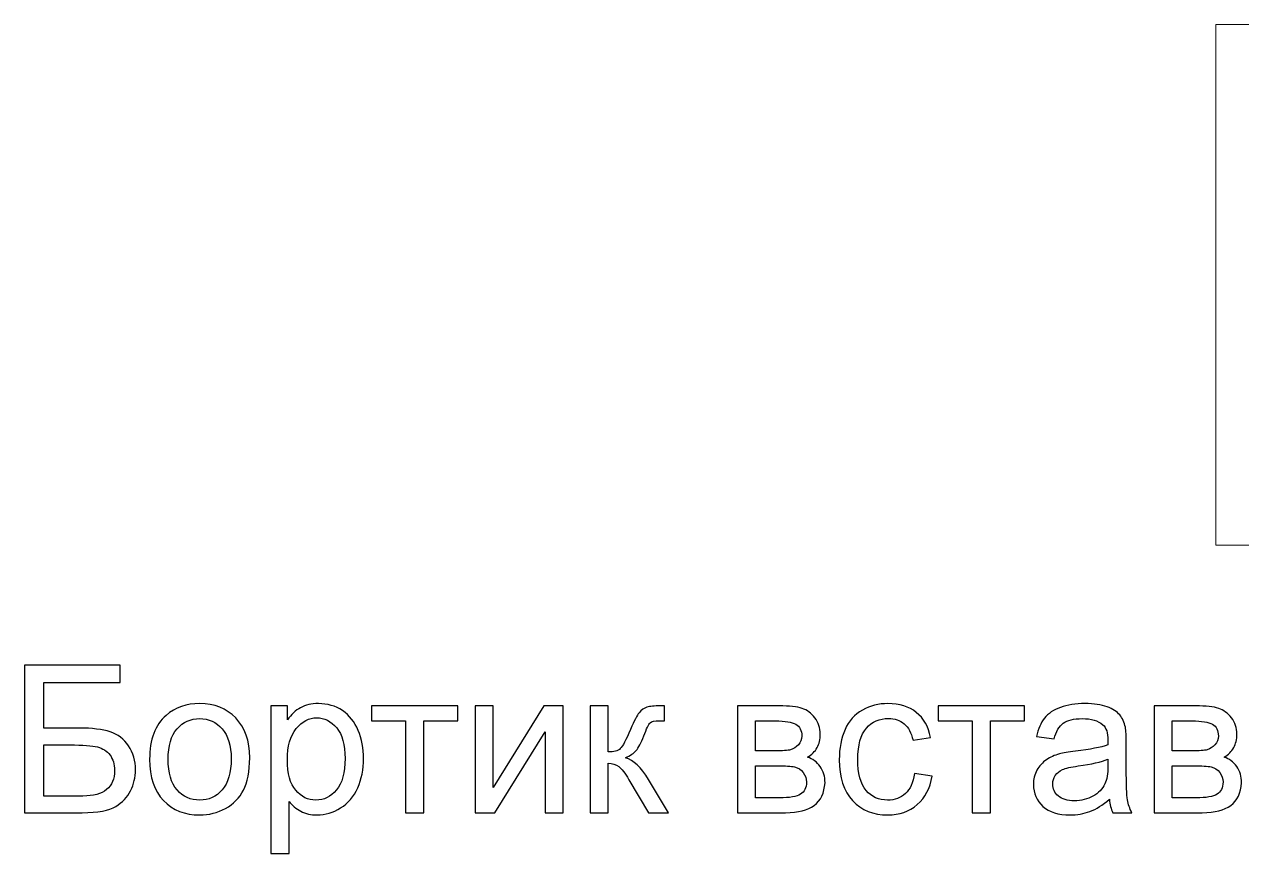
# Model space of a CAD drawing. Header units: millimetres. Extents: x -998 to 1016, y -1915 to 1914.
# Drawn here: x -969.2 to -833.7, y 1479.5 to 1571.8 of the extents above; entities that cross this region are included whole.
import ezdxf

# ---------------------------------------------------------------- set-up
doc = ezdxf.new("R2010")
doc.units = ezdxf.units.MM
doc.header["$MEASUREMENT"] = 0
doc.layers.add('layer 1', color=7, linetype='Continuous')

msp = doc.modelspace()

# ---------------------------------------------------------------- linework, layer by layer
at = {"layer": 'layer 1', "color": 30, "lineweight": 20}
msp.add_open_spline([(-807.1737, 1513.8448), (-807.1737, 1513.8448), (-15.4561, 1513.8448), (-15.4561, 1513.8448), (-15.4561, 1513.8448), (-15.4561, 1523.849), (-15.4561, 1545.1696), (-15.4561, 1571.8448), (-15.4561, 1571.8448), (-15.4561, 1571.8448), (-30.2756, 1571.8448), (-30.2756, 1571.8448), (-30.2756, 1571.8448), (-30.2756, 1571.8448), (-807.1737, 1571.8448), (-807.1737, 1571.8448), (-807.1737, 1571.8448), (-807.1737, 1571.8448), (-821.7336, 1571.8448), (-821.7336, 1571.8448), (-821.7336, 1571.8448), (-821.7336, 1571.8448), (-836.5531, 1571.8448), (-836.5531, 1571.8448), (-836.5531, 1571.8448), (-836.5531, 1545.1696), (-836.5531, 1523.849), (-836.5531, 1513.8448), (-836.5531, 1513.8448), (-836.5531, 1513.8448), (-807.1737, 1513.8448), (-807.1737, 1513.8448)], degree=3, knots=[0, 0, 0, 0, 0.11111111, 0.11111111, 0.11111111, 0.11111111, 0.22222222, 0.22222222, 0.22222222, 0.22222222, 0.33333333, 0.33333333, 0.33333333, 0.33333333, 0.44444444, 0.44444444, 0.44444444, 0.44444444, 0.55555556, 0.55555556, 0.55555556, 0.55555556, 0.66666667, 0.66666667, 0.66666667, 0.66666667, 0.77777778, 0.77777778, 0.77777778, 0.77777778, 1, 1, 1, 1], dxfattribs=at)
at = {"layer": 'layer 1', "color": 250}
for points, knots in [([(-969.228, 1500.4486), (-969.228, 1500.4486), (-958.5653, 1500.4486), (-958.5653, 1500.4486), (-958.5653, 1500.4486), (-958.5653, 1500.4486), (-958.5653, 1498.5224), (-958.5653, 1498.5224), (-958.5653, 1498.5224), (-958.5653, 1498.5224), (-967.0496, 1498.5224), (-967.0496, 1498.5224), (-967.0496, 1498.5224), (-967.0496, 1498.5224), (-967.0496, 1493.4548), (-967.0496, 1493.4548), (-967.0496, 1493.4548), (-967.0496, 1493.4548), (-963.1285, 1493.4548), (-963.1285, 1493.4548), (-963.1285, 1493.4548), (-961.68, 1493.4548), (-960.5297, 1493.3172), (-959.6736, 1493.0382), (-959.6736, 1493.0382), (-958.8175, 1492.763), (-958.1334, 1492.2433), (-957.6175, 1491.4751), (-957.6175, 1491.4751), (-957.1016, 1490.7107), (-956.8455, 1489.8203), (-956.8455, 1488.8037), (-956.8455, 1488.8037), (-956.8455, 1487.9744), (-957.0289, 1487.1985), (-957.3997, 1486.4801), (-957.3997, 1486.4801), (-957.7704, 1485.7577), (-958.3207, 1485.1692), (-959.0545, 1484.7144), (-959.0545, 1484.7144), (-959.7844, 1484.2596), (-961.0342, 1484.0303), (-962.796, 1484.0303), (-962.796, 1484.0303), (-962.796, 1484.0303), (-969.228, 1484.0303), (-969.228, 1484.0303), (-969.228, 1484.0303), (-969.228, 1484.0303), (-969.228, 1500.4486), (-969.228, 1500.4486)], [0, 0, 0, 0, 0.07142857, 0.07142857, 0.07142857, 0.07142857, 0.14285714, 0.14285714, 0.14285714, 0.14285714, 0.21428571, 0.21428571, 0.21428571, 0.21428571, 0.28571429, 0.28571429, 0.28571429, 0.28571429, 0.35714286, 0.35714286, 0.35714286, 0.35714286, 0.42857143, 0.42857143, 0.42857143, 0.42857143, 0.5, 0.5, 0.5, 0.5, 0.57142857, 0.57142857, 0.57142857, 0.57142857, 0.64285714, 0.64285714, 0.64285714, 0.64285714, 0.71428571, 0.71428571, 0.71428571, 0.71428571, 0.78571429, 0.78571429, 0.78571429, 0.78571429, 0.85714286, 0.85714286, 0.85714286, 0.85714286, 1, 1, 1, 1]), ([(-955.2786, 1489.9808), (-955.2786, 1492.1783), (-954.6671, 1493.8064), (-953.4403, 1494.865), (-953.4403, 1494.865), (-952.4199, 1495.744), (-951.1702, 1496.1835), (-949.6988, 1496.1835), (-949.6988, 1496.1835), (-948.0669, 1496.1835), (-946.7293, 1495.6485), (-945.6898, 1494.5784), (-945.6898, 1494.5784), (-944.6541, 1493.5121), (-944.1343, 1492.0331), (-944.1343, 1490.1489), (-944.1343, 1490.1489), (-944.1343, 1488.6202), (-944.3636, 1487.4202), (-944.8222, 1486.545), (-944.8222, 1486.545), (-945.2808, 1485.6698), (-945.9497, 1484.9896), (-946.8287, 1484.5042), (-946.8287, 1484.5042), (-947.7038, 1484.0188), (-948.6631, 1483.7781), (-949.6988, 1483.7781), (-949.6988, 1483.7781), (-951.3651, 1483.7781), (-952.7104, 1484.3093), (-953.7384, 1485.3756), (-953.7384, 1485.3756), (-954.7665, 1486.4418), (-955.2786, 1487.9782), (-955.2786, 1489.9808)], [0, 0, 0, 0, 0.1, 0.1, 0.1, 0.1, 0.2, 0.2, 0.2, 0.2, 0.3, 0.3, 0.3, 0.3, 0.4, 0.4, 0.4, 0.4, 0.5, 0.5, 0.5, 0.5, 0.6, 0.6, 0.6, 0.6, 0.7, 0.7, 0.7, 0.7, 0.8, 0.8, 0.8, 0.8, 1, 1, 1, 1]), ([(-941.7687, 1479.4671), (-941.7687, 1479.4671), (-941.7687, 1495.9313), (-941.7687, 1495.9313), (-941.7687, 1495.9313), (-941.7687, 1495.9313), (-939.9342, 1495.9313), (-939.9342, 1495.9313), (-939.9342, 1495.9313), (-939.9342, 1495.9313), (-939.9342, 1494.3682), (-939.9342, 1494.3682), (-939.9342, 1494.3682), (-939.5024, 1494.972), (-939.0132, 1495.4268), (-938.4667, 1495.7287), (-938.4667, 1495.7287), (-937.924, 1496.0306), (-937.2628, 1496.1835), (-936.487, 1496.1835), (-936.487, 1496.1835), (-935.4704, 1496.1835), (-934.5761, 1495.9236), (-933.8003, 1495.4001), (-933.8003, 1495.4001), (-933.0245, 1494.8803), (-932.4397, 1494.1427), (-932.0423, 1493.1949), (-932.0423, 1493.1949), (-931.6486, 1492.2433), (-931.4499, 1491.2038), (-931.4499, 1490.0687), (-931.4499, 1490.0687), (-931.4499, 1488.8572), (-931.6678, 1487.7642), (-932.1034, 1486.7896), (-932.1034, 1486.7896), (-932.5391, 1485.8189), (-933.1735, 1485.0736), (-934.0067, 1484.5539), (-934.0067, 1484.5539), (-934.836, 1484.0379), (-935.7112, 1483.7781), (-936.6284, 1483.7781), (-936.6284, 1483.7781), (-937.301, 1483.7781), (-937.9049, 1483.9195), (-938.4361, 1484.2023), (-938.4361, 1484.2023), (-938.9711, 1484.4851), (-939.4068, 1484.8405), (-939.7508, 1485.2724), (-939.7508, 1485.2724), (-939.7508, 1485.2724), (-939.7508, 1479.4671), (-939.7508, 1479.4671), (-939.7508, 1479.4671), (-939.7508, 1479.4671), (-941.7687, 1479.4671), (-941.7687, 1479.4671)], [0, 0, 0, 0, 0.0625, 0.0625, 0.0625, 0.0625, 0.125, 0.125, 0.125, 0.125, 0.1875, 0.1875, 0.1875, 0.1875, 0.25, 0.25, 0.25, 0.25, 0.3125, 0.3125, 0.3125, 0.3125, 0.375, 0.375, 0.375, 0.375, 0.4375, 0.4375, 0.4375, 0.4375, 0.5, 0.5, 0.5, 0.5, 0.5625, 0.5625, 0.5625, 0.5625, 0.625, 0.625, 0.625, 0.625, 0.6875, 0.6875, 0.6875, 0.6875, 0.75, 0.75, 0.75, 0.75, 0.8125, 0.8125, 0.8125, 0.8125, 0.875, 0.875, 0.875, 0.875, 1, 1, 1, 1]), ([(-930.5748, 1495.9313), (-930.5748, 1495.9313), (-920.9439, 1495.9313), (-920.9439, 1495.9313), (-920.9439, 1495.9313), (-920.9439, 1495.9313), (-920.9439, 1494.2573), (-920.9439, 1494.2573), (-920.9439, 1494.2573), (-920.9439, 1494.2573), (-924.7504, 1494.2573), (-924.7504, 1494.2573), (-924.7504, 1494.2573), (-924.7504, 1494.2573), (-924.7504, 1484.0303), (-924.7504, 1484.0303), (-924.7504, 1484.0303), (-924.7504, 1484.0303), (-926.7683, 1484.0303), (-926.7683, 1484.0303), (-926.7683, 1484.0303), (-926.7683, 1484.0303), (-926.7683, 1494.2573), (-926.7683, 1494.2573), (-926.7683, 1494.2573), (-926.7683, 1494.2573), (-930.5748, 1494.2573), (-930.5748, 1494.2573), (-930.5748, 1494.2573), (-930.5748, 1494.2573), (-930.5748, 1495.9313), (-930.5748, 1495.9313)], [0, 0, 0, 0, 0.11111111, 0.11111111, 0.11111111, 0.11111111, 0.22222222, 0.22222222, 0.22222222, 0.22222222, 0.33333333, 0.33333333, 0.33333333, 0.33333333, 0.44444444, 0.44444444, 0.44444444, 0.44444444, 0.55555556, 0.55555556, 0.55555556, 0.55555556, 0.66666667, 0.66666667, 0.66666667, 0.66666667, 0.77777778, 0.77777778, 0.77777778, 0.77777778, 1, 1, 1, 1]), ([(-919.0178, 1495.9313), (-919.0178, 1495.9313), (-916.9999, 1495.9313), (-916.9999, 1495.9313), (-916.9999, 1495.9313), (-916.9999, 1495.9313), (-916.9999, 1486.8546), (-916.9999, 1486.8546), (-916.9999, 1486.8546), (-916.9999, 1486.8546), (-911.3934, 1495.9313), (-911.3934, 1495.9313), (-911.3934, 1495.9313), (-911.3934, 1495.9313), (-909.2264, 1495.9313), (-909.2264, 1495.9313), (-909.2264, 1495.9313), (-909.2264, 1495.9313), (-909.2264, 1484.0303), (-909.2264, 1484.0303), (-909.2264, 1484.0303), (-909.2264, 1484.0303), (-911.2443, 1484.0303), (-911.2443, 1484.0303), (-911.2443, 1484.0303), (-911.2443, 1484.0303), (-911.2443, 1493.0497), (-911.2443, 1493.0497), (-911.2443, 1493.0497), (-911.2443, 1493.0497), (-916.8432, 1484.0303), (-916.8432, 1484.0303), (-916.8432, 1484.0303), (-916.8432, 1484.0303), (-919.0178, 1484.0303), (-919.0178, 1484.0303), (-919.0178, 1484.0303), (-919.0178, 1484.0303), (-919.0178, 1495.9313), (-919.0178, 1495.9313)], [0, 0, 0, 0, 0.09090909, 0.09090909, 0.09090909, 0.09090909, 0.18181818, 0.18181818, 0.18181818, 0.18181818, 0.27272727, 0.27272727, 0.27272727, 0.27272727, 0.36363636, 0.36363636, 0.36363636, 0.36363636, 0.45454545, 0.45454545, 0.45454545, 0.45454545, 0.54545455, 0.54545455, 0.54545455, 0.54545455, 0.63636364, 0.63636364, 0.63636364, 0.63636364, 0.72727273, 0.72727273, 0.72727273, 0.72727273, 0.81818182, 0.81818182, 0.81818182, 0.81818182, 1, 1, 1, 1]), ([(-906.2301, 1495.9313), (-906.2301, 1495.9313), (-904.2122, 1495.9313), (-904.2122, 1495.9313), (-904.2122, 1495.9313), (-904.2122, 1495.9313), (-904.2122, 1490.7948), (-904.2122, 1490.7948), (-904.2122, 1490.7948), (-903.5702, 1490.7948), (-903.1192, 1490.9171), (-902.8593, 1491.1655), (-902.8593, 1491.1655), (-902.6033, 1491.4101), (-902.2249, 1492.1248), (-901.7204, 1493.3134), (-901.7204, 1493.3134), (-901.323, 1494.2535), (-901.0019, 1494.8727), (-900.7573, 1495.1707), (-900.7573, 1495.1707), (-900.5089, 1495.4688), (-900.2261, 1495.6714), (-899.9051, 1495.7746), (-899.9051, 1495.7746), (-899.5802, 1495.8778), (-899.0643, 1495.9313), (-898.3573, 1495.9313), (-898.3573, 1495.9313), (-898.3573, 1495.9313), (-897.9522, 1495.9313), (-897.9522, 1495.9313), (-897.9522, 1495.9313), (-897.9522, 1495.9313), (-897.9522, 1494.2688), (-897.9522, 1494.2688), (-897.9522, 1494.2688), (-897.9522, 1494.2688), (-898.514, 1494.2803), (-898.514, 1494.2803), (-898.514, 1494.2803), (-899.0452, 1494.2803), (-899.3853, 1494.2), (-899.5344, 1494.0433), (-899.5344, 1494.0433), (-899.6911, 1493.879), (-899.9318, 1493.3898), (-900.2529, 1492.5758), (-900.2529, 1492.5758), (-900.5586, 1491.7961), (-900.8376, 1491.2573), (-901.0937, 1490.9592), (-901.0937, 1490.9592), (-901.3459, 1490.6611), (-901.7395, 1490.3897), (-902.2708, 1490.1413), (-902.2708, 1490.1413), (-901.4032, 1489.9082), (-900.5471, 1489.1018), (-899.7064, 1487.7183), (-899.7064, 1487.7183), (-899.7064, 1487.7183), (-897.4936, 1484.0303), (-897.4936, 1484.0303), (-897.4936, 1484.0303), (-897.4936, 1484.0303), (-899.7102, 1484.0303), (-899.7102, 1484.0303), (-899.7102, 1484.0303), (-899.7102, 1484.0303), (-901.8924, 1487.7068), (-901.8924, 1487.7068), (-901.8924, 1487.7068), (-902.3319, 1488.4521), (-902.7141, 1488.9413), (-903.0389, 1489.1782), (-903.0389, 1489.1782), (-903.3676, 1489.4152), (-903.7574, 1489.5336), (-904.2122, 1489.5336), (-904.2122, 1489.5336), (-904.2122, 1489.5336), (-904.2122, 1484.0303), (-904.2122, 1484.0303), (-904.2122, 1484.0303), (-904.2122, 1484.0303), (-906.2301, 1484.0303), (-906.2301, 1484.0303), (-906.2301, 1484.0303), (-906.2301, 1484.0303), (-906.2301, 1495.9313), (-906.2301, 1495.9313)], [0, 0, 0, 0, 0.04166667, 0.04166667, 0.04166667, 0.04166667, 0.08333333, 0.08333333, 0.08333333, 0.08333333, 0.125, 0.125, 0.125, 0.125, 0.16666667, 0.16666667, 0.16666667, 0.16666667, 0.20833333, 0.20833333, 0.20833333, 0.20833333, 0.25, 0.25, 0.25, 0.25, 0.29166667, 0.29166667, 0.29166667, 0.29166667, 0.33333333, 0.33333333, 0.33333333, 0.33333333, 0.375, 0.375, 0.375, 0.375, 0.41666667, 0.41666667, 0.41666667, 0.41666667, 0.45833333, 0.45833333, 0.45833333, 0.45833333, 0.5, 0.5, 0.5, 0.5, 0.54166667, 0.54166667, 0.54166667, 0.54166667, 0.58333333, 0.58333333, 0.58333333, 0.58333333, 0.625, 0.625, 0.625, 0.625, 0.66666667, 0.66666667, 0.66666667, 0.66666667, 0.70833333, 0.70833333, 0.70833333, 0.70833333, 0.75, 0.75, 0.75, 0.75, 0.79166667, 0.79166667, 0.79166667, 0.79166667, 0.83333333, 0.83333333, 0.83333333, 0.83333333, 0.875, 0.875, 0.875, 0.875, 0.91666667, 0.91666667, 0.91666667, 0.91666667, 1, 1, 1, 1]), ([(-889.8042, 1495.9313), (-889.8042, 1495.9313), (-885.1607, 1495.9313), (-885.1607, 1495.9313), (-885.1607, 1495.9313), (-884.0218, 1495.9313), (-883.1734, 1495.8357), (-882.6154, 1495.6446), (-882.6154, 1495.6446), (-882.0613, 1495.4536), (-881.5836, 1495.1058), (-881.1861, 1494.5975), (-881.1861, 1494.5975), (-880.7848, 1494.0854), (-880.5861, 1493.4777), (-880.5861, 1492.7669), (-880.5861, 1492.7669), (-880.5861, 1492.1974), (-880.7046, 1491.7006), (-880.9377, 1491.2802), (-880.9377, 1491.2802), (-881.1746, 1490.856), (-881.5262, 1490.5006), (-882.0001, 1490.2177), (-882.0001, 1490.2177), (-881.4422, 1490.0305), (-880.9797, 1489.6827), (-880.609, 1489.1706), (-880.609, 1489.1706), (-880.2421, 1488.6623), (-880.0587, 1488.0546), (-880.0587, 1487.3552), (-880.0587, 1487.3552), (-880.1313, 1486.2278), (-880.5364, 1485.3908), (-881.2664, 1484.8482), (-881.2664, 1484.8482), (-881.9963, 1484.3016), (-883.0588, 1484.0303), (-884.4499, 1484.0303), (-884.4499, 1484.0303), (-884.4499, 1484.0303), (-889.8042, 1484.0303), (-889.8042, 1484.0303), (-889.8042, 1484.0303), (-889.8042, 1484.0303), (-889.8042, 1495.9313), (-889.8042, 1495.9313)], [0, 0, 0, 0, 0.07692308, 0.07692308, 0.07692308, 0.07692308, 0.15384615, 0.15384615, 0.15384615, 0.15384615, 0.23076923, 0.23076923, 0.23076923, 0.23076923, 0.30769231, 0.30769231, 0.30769231, 0.30769231, 0.38461538, 0.38461538, 0.38461538, 0.38461538, 0.46153846, 0.46153846, 0.46153846, 0.46153846, 0.53846154, 0.53846154, 0.53846154, 0.53846154, 0.61538462, 0.61538462, 0.61538462, 0.61538462, 0.69230769, 0.69230769, 0.69230769, 0.69230769, 0.76923077, 0.76923077, 0.76923077, 0.76923077, 0.84615385, 0.84615385, 0.84615385, 0.84615385, 1, 1, 1, 1]), ([(-870.103, 1488.3871), (-870.103, 1488.3871), (-868.131, 1488.1119), (-868.131, 1488.1119), (-868.131, 1488.1119), (-868.3488, 1486.7552), (-868.8992, 1485.6966), (-869.7896, 1484.9284), (-869.7896, 1484.9284), (-870.6801, 1484.1602), (-871.7769, 1483.7781), (-873.0725, 1483.7781), (-873.0725, 1483.7781), (-874.6968, 1483.7781), (-876.0038, 1484.3093), (-876.9898, 1485.3717), (-876.9898, 1485.3717), (-877.9797, 1486.4342), (-878.4727, 1487.9553), (-878.4727, 1489.9349), (-878.4727, 1489.9349), (-878.4727, 1491.219), (-878.2587, 1492.3388), (-877.8344, 1493.3019), (-877.8344, 1493.3019), (-877.4102, 1494.2612), (-876.7643, 1494.9835), (-875.893, 1495.4612), (-875.893, 1495.4612), (-875.0254, 1495.9427), (-874.0815, 1496.1835), (-873.0572, 1496.1835), (-873.0572, 1496.1835), (-871.7693, 1496.1835), (-870.7107, 1495.8587), (-869.8928, 1495.2051), (-869.8928, 1495.2051), (-869.0711, 1494.5516), (-868.5437, 1493.6229), (-868.3144, 1492.4229), (-868.3144, 1492.4229), (-868.3144, 1492.4229), (-870.2635, 1492.1248), (-870.2635, 1492.1248), (-870.2635, 1492.1248), (-870.4508, 1492.9236), (-870.7795, 1493.5236), (-871.2572, 1493.9287), (-871.2572, 1493.9287), (-871.7311, 1494.33), (-872.3043, 1494.5325), (-872.977, 1494.5325), (-872.977, 1494.5325), (-873.9936, 1494.5325), (-874.8191, 1494.1694), (-875.4573, 1493.4433), (-875.4573, 1493.4433), (-876.0917, 1492.7134), (-876.4089, 1491.5668), (-876.4089, 1489.9923), (-876.4089, 1489.9923), (-876.4089, 1488.3948), (-876.1032, 1487.2368), (-875.4917, 1486.5144), (-875.4917, 1486.5144), (-874.8764, 1485.7921), (-874.0776, 1485.4291), (-873.0955, 1485.4291), (-873.0955, 1485.4291), (-872.3005, 1485.4291), (-871.6394, 1485.6698), (-871.112, 1486.1552), (-871.112, 1486.1552), (-870.5807, 1486.6367), (-870.2444, 1487.382), (-870.103, 1488.3871)], [0, 0, 0, 0, 0.05, 0.05, 0.05, 0.05, 0.1, 0.1, 0.1, 0.1, 0.15, 0.15, 0.15, 0.15, 0.2, 0.2, 0.2, 0.2, 0.25, 0.25, 0.25, 0.25, 0.3, 0.3, 0.3, 0.3, 0.35, 0.35, 0.35, 0.35, 0.4, 0.4, 0.4, 0.4, 0.45, 0.45, 0.45, 0.45, 0.5, 0.5, 0.5, 0.5, 0.55, 0.55, 0.55, 0.55, 0.6, 0.6, 0.6, 0.6, 0.65, 0.65, 0.65, 0.65, 0.7, 0.7, 0.7, 0.7, 0.75, 0.75, 0.75, 0.75, 0.8, 0.8, 0.8, 0.8, 0.85, 0.85, 0.85, 0.85, 0.9, 0.9, 0.9, 0.9, 1, 1, 1, 1]), ([(-867.466, 1495.9313), (-867.466, 1495.9313), (-857.8351, 1495.9313), (-857.8351, 1495.9313), (-857.8351, 1495.9313), (-857.8351, 1495.9313), (-857.8351, 1494.2573), (-857.8351, 1494.2573), (-857.8351, 1494.2573), (-857.8351, 1494.2573), (-861.6416, 1494.2573), (-861.6416, 1494.2573), (-861.6416, 1494.2573), (-861.6416, 1494.2573), (-861.6416, 1484.0303), (-861.6416, 1484.0303), (-861.6416, 1484.0303), (-861.6416, 1484.0303), (-863.6595, 1484.0303), (-863.6595, 1484.0303), (-863.6595, 1484.0303), (-863.6595, 1484.0303), (-863.6595, 1494.2573), (-863.6595, 1494.2573), (-863.6595, 1494.2573), (-863.6595, 1494.2573), (-867.466, 1494.2573), (-867.466, 1494.2573), (-867.466, 1494.2573), (-867.466, 1494.2573), (-867.466, 1495.9313), (-867.466, 1495.9313)], [0, 0, 0, 0, 0.11111111, 0.11111111, 0.11111111, 0.11111111, 0.22222222, 0.22222222, 0.22222222, 0.22222222, 0.33333333, 0.33333333, 0.33333333, 0.33333333, 0.44444444, 0.44444444, 0.44444444, 0.44444444, 0.55555556, 0.55555556, 0.55555556, 0.55555556, 0.66666667, 0.66666667, 0.66666667, 0.66666667, 0.77777778, 0.77777778, 0.77777778, 0.77777778, 1, 1, 1, 1]), ([(-848.3916, 1485.5208), (-849.1407, 1484.8826), (-849.863, 1484.4354), (-850.5547, 1484.1717), (-850.5547, 1484.1717), (-851.2465, 1483.908), (-851.9879, 1483.7781), (-852.7828, 1483.7781), (-852.7828, 1483.7781), (-854.0899, 1483.7781), (-855.095, 1484.0953), (-855.7982, 1484.7335), (-855.7982, 1484.7335), (-856.5014, 1485.3679), (-856.853, 1486.182), (-856.853, 1487.1718), (-856.853, 1487.1718), (-856.853, 1487.7527), (-856.7192, 1488.2839), (-856.4555, 1488.7655), (-856.4555, 1488.7655), (-856.188, 1489.247), (-855.8402, 1489.6292), (-855.4122, 1489.9196), (-855.4122, 1489.9196), (-854.9803, 1490.2101), (-854.4988, 1490.4318), (-853.9599, 1490.5808), (-853.9599, 1490.5808), (-853.5625, 1490.684), (-852.9624, 1490.7834), (-852.1637, 1490.8827), (-852.1637, 1490.8827), (-850.5356, 1491.0738), (-849.3318, 1491.3069), (-848.5636, 1491.5745), (-848.5636, 1491.5745), (-848.5559, 1491.8496), (-848.5521, 1492.0254), (-848.5521, 1492.098), (-848.5521, 1492.098), (-848.5521, 1492.9159), (-848.7432, 1493.493), (-849.1254, 1493.8293), (-849.1254, 1493.8293), (-849.6413, 1494.2841), (-850.4095, 1494.5096), (-851.4261, 1494.5096), (-851.4261, 1494.5096), (-852.3777, 1494.5096), (-853.0809, 1494.3414), (-853.5319, 1494.0089), (-853.5319, 1494.0089), (-853.9867, 1493.6764), (-854.3192, 1493.0879), (-854.537, 1492.2395), (-854.537, 1492.2395), (-854.537, 1492.2395), (-856.509, 1492.5146), (-856.509, 1492.5146), (-856.509, 1492.5146), (-856.3294, 1493.3592), (-856.0351, 1494.0433), (-855.6224, 1494.5631), (-855.6224, 1494.5631), (-855.2096, 1495.0828), (-854.6134, 1495.4803), (-853.8338, 1495.7631), (-853.8338, 1495.7631), (-853.058, 1496.0421), (-852.1522, 1496.1835), (-851.128, 1496.1835), (-851.128, 1496.1835), (-850.1114, 1496.1835), (-849.2821, 1496.065), (-848.6438, 1495.8243), (-848.6438, 1495.8243), (-848.0094, 1495.5835), (-847.5394, 1495.2854), (-847.2413, 1494.9223), (-847.2413, 1494.9223), (-846.9432, 1494.5593), (-846.733, 1494.1007), (-846.6107, 1493.5465), (-846.6107, 1493.5465), (-846.5457, 1493.2025), (-846.5113, 1492.5834), (-846.5113, 1491.6929), (-846.5113, 1491.6929), (-846.5113, 1491.6929), (-846.5113, 1489.0177), (-846.5113, 1489.0177), (-846.5113, 1489.0177), (-846.5113, 1487.1489), (-846.4693, 1485.9679), (-846.3852, 1485.4673), (-846.3852, 1485.4673), (-846.3049, 1484.9666), (-846.1368, 1484.4889), (-845.8922, 1484.0303), (-845.8922, 1484.0303), (-845.8922, 1484.0303), (-848.0018, 1484.0303), (-848.0018, 1484.0303), (-848.0018, 1484.0303), (-848.2043, 1484.4545), (-848.3343, 1484.9513), (-848.3916, 1485.5208)], [0, 0, 0, 0, 0.03571429, 0.03571429, 0.03571429, 0.03571429, 0.07142857, 0.07142857, 0.07142857, 0.07142857, 0.10714286, 0.10714286, 0.10714286, 0.10714286, 0.14285714, 0.14285714, 0.14285714, 0.14285714, 0.17857143, 0.17857143, 0.17857143, 0.17857143, 0.21428571, 0.21428571, 0.21428571, 0.21428571, 0.25, 0.25, 0.25, 0.25, 0.28571429, 0.28571429, 0.28571429, 0.28571429, 0.32142857, 0.32142857, 0.32142857, 0.32142857, 0.35714286, 0.35714286, 0.35714286, 0.35714286, 0.39285714, 0.39285714, 0.39285714, 0.39285714, 0.42857143, 0.42857143, 0.42857143, 0.42857143, 0.46428571, 0.46428571, 0.46428571, 0.46428571, 0.5, 0.5, 0.5, 0.5, 0.53571429, 0.53571429, 0.53571429, 0.53571429, 0.57142857, 0.57142857, 0.57142857, 0.57142857, 0.60714286, 0.60714286, 0.60714286, 0.60714286, 0.64285714, 0.64285714, 0.64285714, 0.64285714, 0.67857143, 0.67857143, 0.67857143, 0.67857143, 0.71428571, 0.71428571, 0.71428571, 0.71428571, 0.75, 0.75, 0.75, 0.75, 0.78571429, 0.78571429, 0.78571429, 0.78571429, 0.82142857, 0.82142857, 0.82142857, 0.82142857, 0.85714286, 0.85714286, 0.85714286, 0.85714286, 0.89285714, 0.89285714, 0.89285714, 0.89285714, 0.92857143, 0.92857143, 0.92857143, 0.92857143, 1, 1, 1, 1]), ([(-843.4119, 1495.9313), (-843.4119, 1495.9313), (-838.7684, 1495.9313), (-838.7684, 1495.9313), (-838.7684, 1495.9313), (-837.6295, 1495.9313), (-836.7811, 1495.8357), (-836.2231, 1495.6446), (-836.2231, 1495.6446), (-835.669, 1495.4536), (-835.1913, 1495.1058), (-834.7938, 1494.5975), (-834.7938, 1494.5975), (-834.3925, 1494.0854), (-834.1938, 1493.4777), (-834.1938, 1492.7669), (-834.1938, 1492.7669), (-834.1938, 1492.1974), (-834.3123, 1491.7006), (-834.5454, 1491.2802), (-834.5454, 1491.2802), (-834.7823, 1490.856), (-835.1339, 1490.5006), (-835.6078, 1490.2177), (-835.6078, 1490.2177), (-835.0499, 1490.0305), (-834.5874, 1489.6827), (-834.2167, 1489.1706), (-834.2167, 1489.1706), (-833.8498, 1488.6623), (-833.6664, 1488.0546), (-833.6664, 1487.3552), (-833.6664, 1487.3552), (-833.739, 1486.2278), (-834.1441, 1485.3908), (-834.8741, 1484.8482), (-834.8741, 1484.8482), (-835.604, 1484.3016), (-836.6665, 1484.0303), (-838.0576, 1484.0303), (-838.0576, 1484.0303), (-838.0576, 1484.0303), (-843.4119, 1484.0303), (-843.4119, 1484.0303), (-843.4119, 1484.0303), (-843.4119, 1484.0303), (-843.4119, 1495.9313), (-843.4119, 1495.9313)], [0, 0, 0, 0, 0.07692308, 0.07692308, 0.07692308, 0.07692308, 0.15384615, 0.15384615, 0.15384615, 0.15384615, 0.23076923, 0.23076923, 0.23076923, 0.23076923, 0.30769231, 0.30769231, 0.30769231, 0.30769231, 0.38461538, 0.38461538, 0.38461538, 0.38461538, 0.46153846, 0.46153846, 0.46153846, 0.46153846, 0.53846154, 0.53846154, 0.53846154, 0.53846154, 0.61538462, 0.61538462, 0.61538462, 0.61538462, 0.69230769, 0.69230769, 0.69230769, 0.69230769, 0.76923077, 0.76923077, 0.76923077, 0.76923077, 0.84615385, 0.84615385, 0.84615385, 0.84615385, 1, 1, 1, 1]), ([(-953.2148, 1489.977), (-953.2148, 1488.4559), (-952.8823, 1487.317), (-952.2174, 1486.5641), (-952.2174, 1486.5641), (-951.5485, 1485.8074), (-950.7116, 1485.4291), (-949.6988, 1485.4291), (-949.6988, 1485.4291), (-948.6975, 1485.4291), (-947.8644, 1485.8074), (-947.1956, 1486.568), (-947.1956, 1486.568), (-946.5306, 1487.3285), (-946.1981, 1488.4865), (-946.1981, 1490.0419), (-946.1981, 1490.0419), (-946.1981, 1491.5095), (-946.5344, 1492.6216), (-947.2032, 1493.3745), (-947.2032, 1493.3745), (-947.872, 1494.1312), (-948.7052, 1494.5096), (-949.6988, 1494.5096), (-949.6988, 1494.5096), (-950.7116, 1494.5096), (-951.5485, 1494.1351), (-952.2174, 1493.3822), (-952.2174, 1493.3822), (-952.8823, 1492.6293), (-953.2148, 1491.4942), (-953.2148, 1489.977)], [0, 0, 0, 0, 0.11111111, 0.11111111, 0.11111111, 0.11111111, 0.22222222, 0.22222222, 0.22222222, 0.22222222, 0.33333333, 0.33333333, 0.33333333, 0.33333333, 0.44444444, 0.44444444, 0.44444444, 0.44444444, 0.55555556, 0.55555556, 0.55555556, 0.55555556, 0.66666667, 0.66666667, 0.66666667, 0.66666667, 0.77777778, 0.77777778, 0.77777778, 0.77777778, 1, 1, 1, 1]), ([(-939.9342, 1489.9082), (-939.9342, 1488.3833), (-939.6247, 1487.2559), (-939.0094, 1486.5259), (-939.0094, 1486.5259), (-938.3902, 1485.796), (-937.6412, 1485.4291), (-936.7622, 1485.4291), (-936.7622, 1485.4291), (-935.8679, 1485.4291), (-935.1035, 1485.8074), (-934.4691, 1486.5641), (-934.4691, 1486.5641), (-933.8309, 1487.3208), (-933.5137, 1488.4903), (-933.5137, 1490.0763), (-933.5137, 1490.0763), (-933.5137, 1491.5898), (-933.8232, 1492.721), (-934.4462, 1493.4739), (-934.4462, 1493.4739), (-935.0691, 1494.2268), (-935.8105, 1494.6013), (-936.6743, 1494.6013), (-936.6743, 1494.6013), (-937.5303, 1494.6013), (-938.2871, 1494.2), (-938.9444, 1493.4013), (-938.9444, 1493.4013), (-939.6056, 1492.5987), (-939.9342, 1491.4369), (-939.9342, 1489.9082)], [0, 0, 0, 0, 0.11111111, 0.11111111, 0.11111111, 0.11111111, 0.22222222, 0.22222222, 0.22222222, 0.22222222, 0.33333333, 0.33333333, 0.33333333, 0.33333333, 0.44444444, 0.44444444, 0.44444444, 0.44444444, 0.55555556, 0.55555556, 0.55555556, 0.55555556, 0.66666667, 0.66666667, 0.66666667, 0.66666667, 0.77777778, 0.77777778, 0.77777778, 0.77777778, 1, 1, 1, 1]), ([(-887.7863, 1490.9095), (-887.7863, 1490.9095), (-885.6461, 1490.9095), (-885.6461, 1490.9095), (-885.6461, 1490.9095), (-884.7938, 1490.9095), (-884.2053, 1490.9553), (-883.8881, 1491.0432), (-883.8881, 1491.0432), (-883.5671, 1491.135), (-883.2804, 1491.3146), (-883.0282, 1491.5898), (-883.0282, 1491.5898), (-882.776, 1491.8611), (-882.6498, 1492.1898), (-882.6498, 1492.5719), (-882.6498, 1492.5719), (-882.6498, 1493.2025), (-882.8715, 1493.6382), (-883.311, 1493.8866), (-883.311, 1493.8866), (-883.7543, 1494.1351), (-884.511, 1494.2573), (-885.5811, 1494.2573), (-885.5811, 1494.2573), (-885.5811, 1494.2573), (-887.7863, 1494.2573), (-887.7863, 1494.2573), (-887.7863, 1494.2573), (-887.7863, 1494.2573), (-887.7863, 1490.9095), (-887.7863, 1490.9095)], [0, 0, 0, 0, 0.11111111, 0.11111111, 0.11111111, 0.11111111, 0.22222222, 0.22222222, 0.22222222, 0.22222222, 0.33333333, 0.33333333, 0.33333333, 0.33333333, 0.44444444, 0.44444444, 0.44444444, 0.44444444, 0.55555556, 0.55555556, 0.55555556, 0.55555556, 0.66666667, 0.66666667, 0.66666667, 0.66666667, 0.77777778, 0.77777778, 0.77777778, 0.77777778, 1, 1, 1, 1]), ([(-841.394, 1490.9095), (-841.394, 1490.9095), (-839.2538, 1490.9095), (-839.2538, 1490.9095), (-839.2538, 1490.9095), (-838.4015, 1490.9095), (-837.813, 1490.9553), (-837.4958, 1491.0432), (-837.4958, 1491.0432), (-837.1748, 1491.135), (-836.8881, 1491.3146), (-836.6359, 1491.5898), (-836.6359, 1491.5898), (-836.3837, 1491.8611), (-836.2575, 1492.1898), (-836.2575, 1492.5719), (-836.2575, 1492.5719), (-836.2575, 1493.2025), (-836.4792, 1493.6382), (-836.9187, 1493.8866), (-836.9187, 1493.8866), (-837.362, 1494.1351), (-838.1187, 1494.2573), (-839.1888, 1494.2573), (-839.1888, 1494.2573), (-839.1888, 1494.2573), (-841.394, 1494.2573), (-841.394, 1494.2573), (-841.394, 1494.2573), (-841.394, 1494.2573), (-841.394, 1490.9095), (-841.394, 1490.9095)], [0, 0, 0, 0, 0.11111111, 0.11111111, 0.11111111, 0.11111111, 0.22222222, 0.22222222, 0.22222222, 0.22222222, 0.33333333, 0.33333333, 0.33333333, 0.33333333, 0.44444444, 0.44444444, 0.44444444, 0.44444444, 0.55555556, 0.55555556, 0.55555556, 0.55555556, 0.66666667, 0.66666667, 0.66666667, 0.66666667, 0.77777778, 0.77777778, 0.77777778, 0.77777778, 1, 1, 1, 1]), ([(-967.0496, 1485.8877), (-967.0496, 1485.8877), (-962.7043, 1485.8877), (-962.7043, 1485.8877), (-962.7043, 1485.8877), (-961.531, 1485.8877), (-960.652, 1486.1246), (-960.0634, 1486.6023), (-960.0634, 1486.6023), (-959.4787, 1487.0801), (-959.1844, 1487.7947), (-959.1844, 1488.7464), (-959.1844, 1488.7464), (-959.1844, 1489.4266), (-959.3526, 1489.9923), (-959.6889, 1490.447), (-959.6889, 1490.447), (-960.0252, 1490.9018), (-960.4915, 1491.2038), (-961.0877, 1491.3528), (-961.0877, 1491.3528), (-961.6877, 1491.5019), (-962.7081, 1491.5745), (-964.1489, 1491.5745), (-964.1489, 1491.5745), (-964.1489, 1491.5745), (-967.0496, 1491.5745), (-967.0496, 1491.5745), (-967.0496, 1491.5745), (-967.0496, 1491.5745), (-967.0496, 1485.8877), (-967.0496, 1485.8877)], [0, 0, 0, 0, 0.11111111, 0.11111111, 0.11111111, 0.11111111, 0.22222222, 0.22222222, 0.22222222, 0.22222222, 0.33333333, 0.33333333, 0.33333333, 0.33333333, 0.44444444, 0.44444444, 0.44444444, 0.44444444, 0.55555556, 0.55555556, 0.55555556, 0.55555556, 0.66666667, 0.66666667, 0.66666667, 0.66666667, 0.77777778, 0.77777778, 0.77777778, 0.77777778, 1, 1, 1, 1]), ([(-848.5521, 1489.9923), (-849.2859, 1489.6942), (-850.3866, 1489.4419), (-851.8541, 1489.2355), (-851.8541, 1489.2355), (-852.6873, 1489.1171), (-853.2758, 1488.9833), (-853.6198, 1488.8343), (-853.6198, 1488.8343), (-853.9637, 1488.6852), (-854.2274, 1488.4674), (-854.4147, 1488.1846), (-854.4147, 1488.1846), (-854.602, 1487.8979), (-854.6975, 1487.5807), (-854.6975, 1487.2291), (-854.6975, 1487.2291), (-854.6975, 1486.6979), (-854.495, 1486.2507), (-854.086, 1485.8953), (-854.086, 1485.8953), (-853.6771, 1485.5399), (-853.0809, 1485.3603), (-852.2975, 1485.3603), (-852.2975, 1485.3603), (-851.5216, 1485.3603), (-850.8299, 1485.5284), (-850.2222, 1485.8686), (-850.2222, 1485.8686), (-849.6184, 1486.2049), (-849.1712, 1486.6673), (-848.8884, 1487.252), (-848.8884, 1487.252), (-848.6706, 1487.7068), (-848.5636, 1488.3756), (-848.5636, 1489.2585), (-848.5636, 1489.2585), (-848.5636, 1489.2585), (-848.5521, 1489.9923), (-848.5521, 1489.9923)], [0, 0, 0, 0, 0.09090909, 0.09090909, 0.09090909, 0.09090909, 0.18181818, 0.18181818, 0.18181818, 0.18181818, 0.27272727, 0.27272727, 0.27272727, 0.27272727, 0.36363636, 0.36363636, 0.36363636, 0.36363636, 0.45454545, 0.45454545, 0.45454545, 0.45454545, 0.54545455, 0.54545455, 0.54545455, 0.54545455, 0.63636364, 0.63636364, 0.63636364, 0.63636364, 0.72727273, 0.72727273, 0.72727273, 0.72727273, 0.81818182, 0.81818182, 0.81818182, 0.81818182, 1, 1, 1, 1]), ([(-887.7863, 1485.6813), (-887.7863, 1485.6813), (-885.1378, 1485.6813), (-885.1378, 1485.6813), (-885.1378, 1485.6813), (-883.9989, 1485.6813), (-883.2155, 1485.8151), (-882.7912, 1486.0788), (-882.7912, 1486.0788), (-882.367, 1486.3463), (-882.1454, 1486.8011), (-882.1224, 1487.4546), (-882.1224, 1487.4546), (-882.1224, 1487.833), (-882.2447, 1488.1884), (-882.4893, 1488.5132), (-882.4893, 1488.5132), (-882.7377, 1488.8381), (-883.0588, 1489.0445), (-883.4524, 1489.1285), (-883.4524, 1489.1285), (-883.846, 1489.2164), (-884.4805, 1489.2585), (-885.3518, 1489.2585), (-885.3518, 1489.2585), (-885.3518, 1489.2585), (-887.7863, 1489.2585), (-887.7863, 1489.2585), (-887.7863, 1489.2585), (-887.7863, 1489.2585), (-887.7863, 1485.6813), (-887.7863, 1485.6813)], [0, 0, 0, 0, 0.11111111, 0.11111111, 0.11111111, 0.11111111, 0.22222222, 0.22222222, 0.22222222, 0.22222222, 0.33333333, 0.33333333, 0.33333333, 0.33333333, 0.44444444, 0.44444444, 0.44444444, 0.44444444, 0.55555556, 0.55555556, 0.55555556, 0.55555556, 0.66666667, 0.66666667, 0.66666667, 0.66666667, 0.77777778, 0.77777778, 0.77777778, 0.77777778, 1, 1, 1, 1]), ([(-841.394, 1485.6813), (-841.394, 1485.6813), (-838.7455, 1485.6813), (-838.7455, 1485.6813), (-838.7455, 1485.6813), (-837.6066, 1485.6813), (-836.8232, 1485.8151), (-836.3989, 1486.0788), (-836.3989, 1486.0788), (-835.9747, 1486.3463), (-835.7531, 1486.8011), (-835.7301, 1487.4546), (-835.7301, 1487.4546), (-835.7301, 1487.833), (-835.8524, 1488.1884), (-836.097, 1488.5132), (-836.097, 1488.5132), (-836.3454, 1488.8381), (-836.6665, 1489.0445), (-837.0601, 1489.1285), (-837.0601, 1489.1285), (-837.4537, 1489.2164), (-838.0882, 1489.2585), (-838.9595, 1489.2585), (-838.9595, 1489.2585), (-838.9595, 1489.2585), (-841.394, 1489.2585), (-841.394, 1489.2585), (-841.394, 1489.2585), (-841.394, 1489.2585), (-841.394, 1485.6813), (-841.394, 1485.6813)], [0, 0, 0, 0, 0.11111111, 0.11111111, 0.11111111, 0.11111111, 0.22222222, 0.22222222, 0.22222222, 0.22222222, 0.33333333, 0.33333333, 0.33333333, 0.33333333, 0.44444444, 0.44444444, 0.44444444, 0.44444444, 0.55555556, 0.55555556, 0.55555556, 0.55555556, 0.66666667, 0.66666667, 0.66666667, 0.66666667, 0.77777778, 0.77777778, 0.77777778, 0.77777778, 1, 1, 1, 1])]:
    msp.add_open_spline(points, degree=3, knots=knots, dxfattribs=at)

doc.saveas('drawing.dxf')
